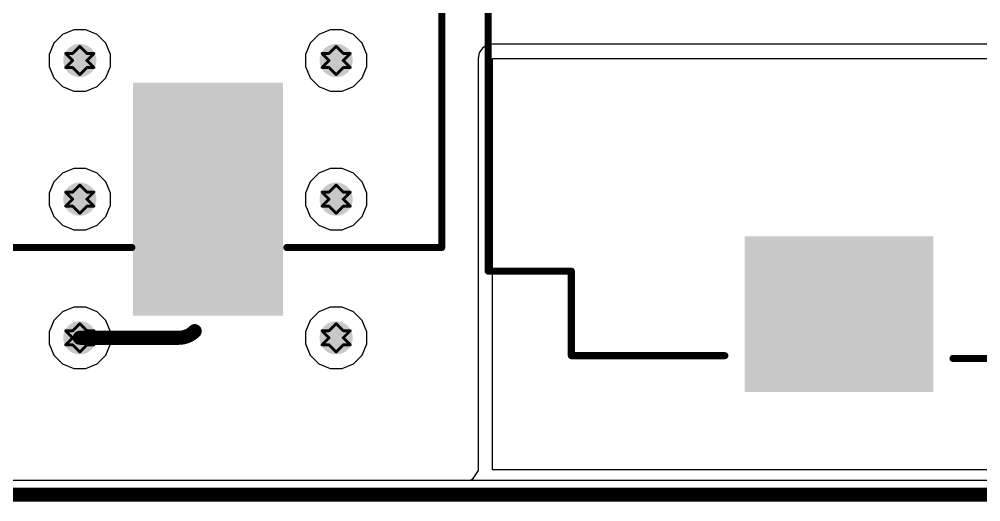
# Model space of a CAD drawing. Header units: inches. Extents: x 24 to 500, y 68 to 269.
# Drawn here: x 311.51 to 328.85, y 68.08 to 76.78 of the extents above; entities that cross this region are included whole.
import ezdxf

# ---------------------------------------------------------------- set-up
doc = ezdxf.new("R2010")
doc.units = ezdxf.units.IN
for name, color, linetype in [('Board Outline', 216, 'Continuous'), ('Bottom Layer', 5, 'Continuous'), ('Drill Drawing', 1, 'Continuous'), ('Layer 1', 16, 'Continuous'), ('Layer 2', 76, 'Continuous'), ('Top Layer', 1, 'Continuous'), ('Top Overlay', 2, 'Continuous'), ('Top Paste', 8, 'Continuous'), ('Top Solder', 216, 'Continuous'), ('Via Holes', 16, 'Continuous')]:
    doc.layers.add(name, color=color, linetype=linetype)

# ---------------------------------------------------------------- blocks, each defined once
blk = doc.blocks.new('EEE_FT1E471GP__1')
at = {"layer": 'Top Layer'}
for points in [[(-5.35, 1.25), (-1.35, 1.25), (-1.35, -1.25), (-5.35, -1.25)], [(1.35, 1.25), (5.35, 1.25), (5.35, -1.25), (1.35, -1.25)]]:
    blk.add_hatch(color=1, dxfattribs=at).paths.add_polyline_path(points)
at = {"layer": 'Top Paste'}
for points in [[(-5.35, 1.25), (-1.35, 1.25), (-1.35, -1.25), (-5.35, -1.25)], [(1.35, 1.25), (5.35, 1.25), (5.35, -1.25), (1.35, -1.25)]]:
    blk.add_hatch(color=8, dxfattribs=at).paths.add_polyline_path(points)
at = {"layer": 'Top Solder'}
for points in [[(-5.452, 1.352), (-1.248, 1.352), (-1.248, -1.352), (-5.452, -1.352)], [(1.248, 1.352), (5.452, 1.352), (5.452, -1.352), (1.248, -1.352)]]:
    blk.add_hatch(color=216, dxfattribs=at).paths.add_polyline_path(points)
at = {"layer": 'Top Overlay'}
for points in [[(-4.231, 2.91, 0.127, 0.127, 0), (-2.924, 4.216, 0.127, 0.127, 0)], [(4.221, 4.216, 0.127, 0.127, 0), (-2.924, 4.216, 0.127, 0.127, 0)], [(4.221, 1.422, 0.127, 0.127, 0), (4.221, 4.216, 0.127, 0.127, 0)], [(-4.231, 1.448, 0.127, 0.127, 0), (-4.231, 2.91, 0.127, 0.127, 0)], [(-4.747, 1.524, 0.127, 0.127, 0), (-4.747, 2.108, 0.127, 0.127, 0)], [(-4.493, 1.803, 0.127, 0.127, 0), (-5.004, 1.803, 0.127, 0.127, 0)], [(-4.231, -2.91, 0.127, 0.127, 0), (-4.231, -1.422, 0.127, 0.127, 0)], [(4.221, -4.216, 0.127, 0.127, 0), (4.221, -1.372, 0.127, 0.127, 0)], [(-2.924, -4.216, 0.127, 0.127, 0), (-4.231, -2.91, 0.127, 0.127, 0)], [(4.221, -4.216, 0.127, 0.127, 0), (-2.924, -4.216, 0.127, 0.127, 0)]]:
    blk.add_lwpolyline(points, format="xyseb", dxfattribs=at)
for points in [[(-2.956, 4.216, 0.0635, 0.0635, 1), (-2.892, 4.216, 0.0635, 0.0635, 1)], [(-2.956, 4.216, 0.0635, 0.0635, 1), (-2.892, 4.216, 0.0635, 0.0635, 1)], [(4.19, 4.216, 0.0635, 0.0635, 1), (4.253, 4.216, 0.0635, 0.0635, 1)], [(4.19, 4.216, 0.0635, 0.0635, 1), (4.253, 4.216, 0.0635, 0.0635, 1)], [(-4.263, 2.91, 0.0635, 0.0635, 1), (-4.199, 2.91, 0.0635, 0.0635, 1)], [(-4.263, 2.91, 0.0635, 0.0635, 1), (-4.199, 2.91, 0.0635, 0.0635, 1)], [(-4.779, 2.108, 0.0635, 0.0635, 1), (-4.715, 2.108, 0.0635, 0.0635, 1)], [(-5.036, 1.803, 0.0635, 0.0635, 1), (-4.972, 1.803, 0.0635, 0.0635, 1)], [(-4.525, 1.803, 0.0635, 0.0635, 1), (-4.461, 1.803, 0.0635, 0.0635, 1)], [(-4.779, 1.524, 0.0635, 0.0635, 1), (-4.715, 1.524, 0.0635, 0.0635, 1)], [(-4.263, 1.448, 0.0635, 0.0635, 1), (-4.199, 1.448, 0.0635, 0.0635, 1)], [(4.19, 1.422, 0.0635, 0.0635, 1), (4.253, 1.422, 0.0635, 0.0635, 1)], [(-4.263, -1.422, 0.0635, 0.0635, 1), (-4.199, -1.422, 0.0635, 0.0635, 1)], [(4.19, -1.372, 0.0635, 0.0635, 1), (4.253, -1.372, 0.0635, 0.0635, 1)], [(-4.263, -2.91, 0.0635, 0.0635, 1), (-4.199, -2.91, 0.0635, 0.0635, 1)], [(-4.263, -2.91, 0.0635, 0.0635, 1), (-4.199, -2.91, 0.0635, 0.0635, 1)], [(-2.956, -4.216, 0.0635, 0.0635, 1), (-2.892, -4.216, 0.0635, 0.0635, 1)], [(-2.956, -4.216, 0.0635, 0.0635, 1), (-2.892, -4.216, 0.0635, 0.0635, 1)], [(4.19, -4.216, 0.0635, 0.0635, 1), (4.253, -4.216, 0.0635, 0.0635, 1)], [(4.19, -4.216, 0.0635, 0.0635, 1), (4.253, -4.216, 0.0635, 0.0635, 1)]]:
    blk.add_lwpolyline(points, format="xyseb", close=True, dxfattribs=at)
blk = doc.blocks.new('SLF12575T_221M1R3_PF_176')
at = {"layer": 'Top Layer'}
for points in [[(-6.85, 1.6), (-4.25, 1.6), (-4.25, -1.6), (-6.85, -1.6)], [(4.25, 1.6), (6.85, 1.6), (6.85, -1.6), (4.25, -1.6)]]:
    blk.add_hatch(color=1, dxfattribs=at).paths.add_polyline_path(points)
at = {"layer": 'Top Paste'}
for points in [[(-6.85, 1.6), (-4.25, 1.6), (-4.25, -1.6), (-6.85, -1.6)], [(4.25, 1.6), (6.85, 1.6), (6.85, -1.6), (4.25, -1.6)]]:
    blk.add_hatch(color=8, dxfattribs=at).paths.add_polyline_path(points)
at = {"layer": 'Top Solder'}
for points in [[(-6.952, 1.702), (-4.148, 1.702), (-4.148, -1.702), (-6.952, -1.702)], [(4.148, 1.702), (6.952, 1.702), (6.952, -1.702), (4.148, -1.702)]]:
    blk.add_hatch(color=216, dxfattribs=at).paths.add_polyline_path(points)
at = {"layer": 'Top Overlay'}
for points in [[(-4.775, 6.325, 0.127, 0.127, 0), (-4.775, 4.826, 0.127, 0.127, 0)], [(-4.775, 6.325, 0.127, 0.127, 0), (5.512, 6.325, 0.127, 0.127, 0)], [(5.512, 6.325, 0.127, 0.127, -0.414214), (6.35, 5.461, 0.127, 0.127, 0)], [(6.35, 5.461, 0.127, 0.127, 0), (6.35, 2.057, 0.127, 0.127, 0)], [(-6.299, 4.826, 0.127, 0.127, 0), (-6.299, 2.057, 0.127, 0.127, 0)], [(-6.299, 4.826, 0.127, 0.127, 0), (-4.775, 4.826, 0.127, 0.127, 0)], [(-6.35, -2.057, 0.127, 0.127, 0), (-6.35, -5.461, 0.127, 0.127, 0)], [(6.35, -2.057, 0.127, 0.127, 0), (6.35, -5.461, 0.127, 0.127, 0)], [(-5.512, -6.325, 0.127, 0.127, -0.414214), (-6.35, -5.461, 0.127, 0.127, 0)], [(6.35, -5.461, 0.127, 0.127, -0.414214), (5.512, -6.325, 0.127, 0.127, 0)], [(-5.512, -6.325, 0.127, 0.127, 0), (5.512, -6.325, 0.127, 0.127, 0)]]:
    blk.add_lwpolyline(points, format="xyseb", dxfattribs=at)
for points in [[(-4.807, 6.325, 0.0635, 0.0635, 1), (-4.743, 6.325, 0.0635, 0.0635, 1)], [(-4.807, 6.325, 0.0635, 0.0635, 1), (-4.743, 6.325, 0.0635, 0.0635, 1)], [(5.48, 6.325, 0.0635, 0.0635, 1), (5.544, 6.325, 0.0635, 0.0635, 1)], [(5.48, 6.325, 0.0635, 0.0635, 1), (5.544, 6.325, 0.0635, 0.0635, 1)], [(6.318, 5.461, 0.0635, 0.0635, 1), (6.382, 5.461, 0.0635, 0.0635, 1)], [(6.318, 5.461, 0.0635, 0.0635, 1), (6.382, 5.461, 0.0635, 0.0635, 1)], [(-6.331, 4.826, 0.0635, 0.0635, 1), (-6.267, 4.826, 0.0635, 0.0635, 1)], [(-6.331, 4.826, 0.0635, 0.0635, 1), (-6.267, 4.826, 0.0635, 0.0635, 1)], [(-4.807, 4.826, 0.0635, 0.0635, 1), (-4.743, 4.826, 0.0635, 0.0635, 1)], [(-4.807, 4.826, 0.0635, 0.0635, 1), (-4.743, 4.826, 0.0635, 0.0635, 1)], [(-6.331, 2.057, 0.0635, 0.0635, 1), (-6.267, 2.057, 0.0635, 0.0635, 1)], [(6.318, 2.057, 0.0635, 0.0635, 1), (6.382, 2.057, 0.0635, 0.0635, 1)], [(-6.382, -2.057, 0.0635, 0.0635, 1), (-6.318, -2.057, 0.0635, 0.0635, 1)], [(6.318, -2.057, 0.0635, 0.0635, 1), (6.382, -2.057, 0.0635, 0.0635, 1)], [(-6.382, -5.461, 0.0635, 0.0635, 1), (-6.318, -5.461, 0.0635, 0.0635, 1)], [(-6.382, -5.461, 0.0635, 0.0635, 1), (-6.318, -5.461, 0.0635, 0.0635, 1)], [(6.318, -5.461, 0.0635, 0.0635, 1), (6.382, -5.461, 0.0635, 0.0635, 1)], [(6.318, -5.461, 0.0635, 0.0635, 1), (6.382, -5.461, 0.0635, 0.0635, 1)], [(-5.544, -6.325, 0.0635, 0.0635, 1), (-5.48, -6.325, 0.0635, 0.0635, 1)], [(-5.544, -6.325, 0.0635, 0.0635, 1), (-5.48, -6.325, 0.0635, 0.0635, 1)], [(5.48, -6.325, 0.0635, 0.0635, 1), (5.544, -6.325, 0.0635, 0.0635, 1)], [(5.48, -6.325, 0.0635, 0.0635, 1), (5.544, -6.325, 0.0635, 0.0635, 1)]]:
    blk.add_lwpolyline(points, format="xyseb", close=True, dxfattribs=at)

msp = doc.modelspace()

# ---------------------------------------------------------------- hatches: boundary and pattern name
at = {"layer": 'Bottom Layer'}
h = msp.add_hatch(color=5, dxfattribs=at)
edge = h.paths.add_edge_path()
edge.add_arc((312.598, 76.036), 0.3, 0, 360)
h = msp.add_hatch(color=5, dxfattribs=at)
edge = h.paths.add_edge_path()
edge.add_arc((317.221, 76.036), 0.3, 0, 360)
h = msp.add_hatch(color=5, dxfattribs=at)
edge = h.paths.add_edge_path()
edge.add_arc((312.598, 73.536), 0.3, 0, 360)
h = msp.add_hatch(color=5, dxfattribs=at)
edge = h.paths.add_edge_path()
edge.add_arc((317.221, 73.536), 0.3, 0, 360)
h = msp.add_hatch(color=5, dxfattribs=at)
edge = h.paths.add_edge_path()
edge.add_arc((312.598, 71.036), 0.3, 0, 360)
h = msp.add_hatch(color=5, dxfattribs=at)
edge = h.paths.add_edge_path()
edge.add_arc((317.221, 71.036), 0.3, 0, 360)
at = {"layer": 'Layer 1'}
h = msp.add_hatch(color=16, dxfattribs=at)
edge = h.paths.add_edge_path()
edge.add_arc((312.598, 76.036), 0.3, 0, 360)
h = msp.add_hatch(color=16, dxfattribs=at)
edge = h.paths.add_edge_path()
edge.add_arc((317.221, 76.036), 0.3, 0, 360)
h = msp.add_hatch(color=16, dxfattribs=at)
edge = h.paths.add_edge_path()
edge.add_arc((312.598, 73.536), 0.3, 0, 360)
h = msp.add_hatch(color=16, dxfattribs=at)
edge = h.paths.add_edge_path()
edge.add_arc((317.221, 73.536), 0.3, 0, 360)
h = msp.add_hatch(color=16, dxfattribs=at)
edge = h.paths.add_edge_path()
edge.add_arc((312.598, 71.036), 0.3, 0, 360)
h = msp.add_hatch(color=16, dxfattribs=at)
edge = h.paths.add_edge_path()
edge.add_arc((317.221, 71.036), 0.3, 0, 360)
at = {"layer": 'Layer 2'}
h = msp.add_hatch(color=76, dxfattribs=at)
edge = h.paths.add_edge_path()
edge.add_arc((312.598, 76.036), 0.3, 0, 360)
h = msp.add_hatch(color=76, dxfattribs=at)
edge = h.paths.add_edge_path()
edge.add_arc((317.221, 76.036), 0.3, 0, 360)
h = msp.add_hatch(color=76, dxfattribs=at)
edge = h.paths.add_edge_path()
edge.add_arc((312.598, 73.536), 0.3, 0, 360)
h = msp.add_hatch(color=76, dxfattribs=at)
edge = h.paths.add_edge_path()
edge.add_arc((317.221, 73.536), 0.3, 0, 360)
h = msp.add_hatch(color=76, dxfattribs=at)
edge = h.paths.add_edge_path()
edge.add_arc((312.598, 71.036), 0.3, 0, 360)
h = msp.add_hatch(color=76, dxfattribs=at)
edge = h.paths.add_edge_path()
edge.add_arc((317.221, 71.036), 0.3, 0, 360)
at = {"layer": 'Top Layer'}
h = msp.add_hatch(color=1, dxfattribs=at)
edge = h.paths.add_edge_path()
edge.add_arc((312.598, 76.036), 0.3, 0, 360)
h = msp.add_hatch(color=1, dxfattribs=at)
edge = h.paths.add_edge_path()
edge.add_arc((317.221, 76.036), 0.3, 0, 360)
h = msp.add_hatch(color=1, dxfattribs=at)
edge = h.paths.add_edge_path()
edge.add_arc((312.598, 73.536), 0.3, 0, 360)
h = msp.add_hatch(color=1, dxfattribs=at)
edge = h.paths.add_edge_path()
edge.add_arc((317.221, 73.536), 0.3, 0, 360)
h = msp.add_hatch(color=1, dxfattribs=at)
edge = h.paths.add_edge_path()
edge.add_arc((312.598, 71.036), 0.3, 0, 360)
h = msp.add_hatch(color=1, dxfattribs=at)
edge = h.paths.add_edge_path()
edge.add_arc((317.221, 71.036), 0.3, 0, 360)
at = {"layer": 'Via Holes'}
h = msp.add_hatch(color=7, dxfattribs=at)
edge = h.paths.add_edge_path()
edge.add_arc((312.598, 76.036), 0.15, 0, 360)
h = msp.add_hatch(color=7, dxfattribs=at)
edge = h.paths.add_edge_path()
edge.add_arc((317.221, 76.036), 0.15, 0, 360)
h = msp.add_hatch(color=7, dxfattribs=at)
edge = h.paths.add_edge_path()
edge.add_arc((312.598, 73.536), 0.15, 0, 360)
h = msp.add_hatch(color=7, dxfattribs=at)
edge = h.paths.add_edge_path()
edge.add_arc((317.221, 73.536), 0.15, 0, 360)
h = msp.add_hatch(color=7, dxfattribs=at)
edge = h.paths.add_edge_path()
edge.add_arc((312.598, 71.036), 0.15, 0, 360)
h = msp.add_hatch(color=7, dxfattribs=at)
edge = h.paths.add_edge_path()
edge.add_arc((317.221, 71.036), 0.15, 0, 360)

# ---------------------------------------------------------------- linework, layer by layer
at = {"layer": 'Board Outline'}
msp.add_lwpolyline([(251.07, 68.207, 0.254, 0.254, 0), (384.87, 68.207, 0.254, 0.254, 0)], format="xyseb", dxfattribs=at)
at = {"layer": 'Bottom Layer'}
for p, q in [((312.284, 76.505), (312.128, 76.35)), ((312.488, 76.59), (312.284, 76.505)), ((312.708, 76.59), (312.488, 76.59)), ((312.912, 76.505), (312.708, 76.59)), ((313.067, 76.35), (312.912, 76.505)), ((316.907, 76.505), (316.751, 76.35)), ((317.11, 76.59), (316.907, 76.505)), ((317.331, 76.59), (317.11, 76.59)), ((317.534, 76.505), (317.331, 76.59)), ((317.69, 76.35), (317.534, 76.505)), ((312.128, 76.35), (312.044, 76.146)), ((313.152, 76.146), (313.067, 76.35)), ((316.751, 76.35), (316.667, 76.146)), ((317.775, 76.146), (317.69, 76.35)), ((312.044, 76.146), (312.044, 75.926)), ((313.152, 75.926), (313.152, 76.146)), ((316.667, 76.146), (316.667, 75.926)), ((317.775, 75.926), (317.775, 76.146)), ((312.044, 75.926), (312.128, 75.722)), ((313.067, 75.722), (313.152, 75.926)), ((316.667, 75.926), (316.751, 75.722)), ((317.69, 75.722), (317.775, 75.926)), ((312.128, 75.722), (312.284, 75.566)), ((312.912, 75.566), (313.067, 75.722)), ((316.751, 75.722), (316.907, 75.566)), ((317.534, 75.566), (317.69, 75.722)), ((312.284, 75.566), (312.488, 75.482)), ((312.488, 75.482), (312.708, 75.482)), ((312.708, 75.482), (312.912, 75.566)), ((316.907, 75.566), (317.11, 75.482)), ((317.11, 75.482), (317.331, 75.482)), ((317.331, 75.482), (317.534, 75.566)), ((312.488, 74.09), (312.284, 74.005)), ((312.708, 74.09), (312.488, 74.09)), ((312.912, 74.005), (312.708, 74.09)), ((317.11, 74.09), (316.907, 74.005)), ((317.331, 74.09), (317.11, 74.09)), ((317.534, 74.005), (317.331, 74.09)), ((312.284, 74.005), (312.128, 73.85)), ((313.067, 73.85), (312.912, 74.005)), ((316.907, 74.005), (316.751, 73.85)), ((317.69, 73.85), (317.534, 74.005)), ((312.128, 73.85), (312.044, 73.646)), ((313.152, 73.646), (313.067, 73.85)), ((316.751, 73.85), (316.667, 73.646)), ((317.775, 73.646), (317.69, 73.85)), ((312.044, 73.646), (312.044, 73.426)), ((313.152, 73.426), (313.152, 73.646)), ((316.667, 73.646), (316.667, 73.426)), ((317.775, 73.426), (317.775, 73.646)), ((312.044, 73.426), (312.128, 73.222)), ((313.067, 73.222), (313.152, 73.426)), ((316.667, 73.426), (316.751, 73.222)), ((317.69, 73.222), (317.775, 73.426)), ((312.128, 73.222), (312.284, 73.066)), ((312.912, 73.066), (313.067, 73.222)), ((316.751, 73.222), (316.907, 73.066)), ((317.534, 73.066), (317.69, 73.222)), ((312.284, 73.066), (312.488, 72.982)), ((312.708, 72.982), (312.912, 73.066)), ((316.907, 73.066), (317.11, 72.982)), ((317.331, 72.982), (317.534, 73.066)), ((312.488, 72.982), (312.708, 72.982)), ((317.11, 72.982), (317.331, 72.982)), ((312.284, 71.505), (312.128, 71.35)), ((312.488, 71.59), (312.284, 71.505)), ((312.708, 71.59), (312.488, 71.59)), ((312.912, 71.505), (312.708, 71.59)), ((313.067, 71.35), (312.912, 71.505)), ((316.907, 71.505), (316.751, 71.35)), ((317.11, 71.59), (316.907, 71.505)), ((317.331, 71.59), (317.11, 71.59)), ((317.534, 71.505), (317.331, 71.59)), ((317.69, 71.35), (317.534, 71.505)), ((312.128, 71.35), (312.044, 71.146)), ((313.152, 71.146), (313.067, 71.35)), ((316.751, 71.35), (316.667, 71.146)), ((317.775, 71.146), (317.69, 71.35)), ((312.044, 71.146), (312.044, 70.926)), ((313.152, 70.926), (313.152, 71.146)), ((316.667, 71.146), (316.667, 70.926)), ((317.775, 70.926), (317.775, 71.146)), ((312.044, 70.926), (312.128, 70.722)), ((313.067, 70.722), (313.152, 70.926)), ((316.667, 70.926), (316.751, 70.722)), ((317.69, 70.722), (317.775, 70.926)), ((312.128, 70.722), (312.284, 70.566)), ((312.912, 70.566), (313.067, 70.722)), ((316.751, 70.722), (316.907, 70.566)), ((317.534, 70.566), (317.69, 70.722)), ((312.284, 70.566), (312.488, 70.482)), ((312.488, 70.482), (312.708, 70.482)), ((312.708, 70.482), (312.912, 70.566)), ((316.907, 70.566), (317.11, 70.482)), ((317.11, 70.482), (317.331, 70.482)), ((317.331, 70.482), (317.534, 70.566)), ((357.144, 68.466), (261.239, 68.466))]:
    msp.add_line(p, q, dxfattribs=at)
at = {"layer": 'Drill Drawing'}
for points in [[(312.471, 76.163, 0.0508, 0.0508, 0), (312.598, 76.29, 0.0508, 0.0508, 0)], [(312.598, 76.29, 0.0508, 0.0508, 0), (312.725, 76.163, 0.0508, 0.0508, 0)], [(317.094, 76.163, 0.0508, 0.0508, 0), (317.221, 76.29, 0.0508, 0.0508, 0)], [(317.221, 76.29, 0.0508, 0.0508, 0), (317.348, 76.163, 0.0508, 0.0508, 0)], [(312.344, 76.163, 0.0508, 0.0508, 0), (312.471, 76.036, 0.0508, 0.0508, 0)], [(312.344, 76.163, 0.0508, 0.0508, 0), (312.471, 76.163, 0.0508, 0.0508, 0)], [(312.725, 76.163, 0.0508, 0.0508, 0), (312.852, 76.163, 0.0508, 0.0508, 0)], [(312.725, 76.036, 0.0508, 0.0508, 0), (312.852, 76.163, 0.0508, 0.0508, 0)], [(316.967, 76.163, 0.0508, 0.0508, 0), (317.094, 76.036, 0.0508, 0.0508, 0)], [(316.967, 76.163, 0.0508, 0.0508, 0), (317.094, 76.163, 0.0508, 0.0508, 0)], [(317.348, 76.163, 0.0508, 0.0508, 0), (317.475, 76.163, 0.0508, 0.0508, 0)], [(317.348, 76.036, 0.0508, 0.0508, 0), (317.475, 76.163, 0.0508, 0.0508, 0)], [(312.344, 75.909, 0.0508, 0.0508, 0), (312.471, 76.036, 0.0508, 0.0508, 0)], [(312.725, 76.036, 0.0508, 0.0508, 0), (312.852, 75.909, 0.0508, 0.0508, 0)], [(316.967, 75.909, 0.0508, 0.0508, 0), (317.094, 76.036, 0.0508, 0.0508, 0)], [(317.348, 76.036, 0.0508, 0.0508, 0), (317.475, 75.909, 0.0508, 0.0508, 0)], [(312.344, 75.909, 0.0508, 0.0508, 0), (312.471, 75.909, 0.0508, 0.0508, 0)], [(312.471, 75.909, 0.0508, 0.0508, 0), (312.598, 75.782, 0.0508, 0.0508, 0)], [(312.598, 75.782, 0.0508, 0.0508, 0), (312.725, 75.909, 0.0508, 0.0508, 0)], [(312.725, 75.909, 0.0508, 0.0508, 0), (312.852, 75.909, 0.0508, 0.0508, 0)], [(316.967, 75.909, 0.0508, 0.0508, 0), (317.094, 75.909, 0.0508, 0.0508, 0)], [(317.094, 75.909, 0.0508, 0.0508, 0), (317.221, 75.782, 0.0508, 0.0508, 0)], [(317.221, 75.782, 0.0508, 0.0508, 0), (317.348, 75.909, 0.0508, 0.0508, 0)], [(317.348, 75.909, 0.0508, 0.0508, 0), (317.475, 75.909, 0.0508, 0.0508, 0)], [(312.471, 73.663, 0.0508, 0.0508, 0), (312.598, 73.79, 0.0508, 0.0508, 0)], [(312.598, 73.79, 0.0508, 0.0508, 0), (312.725, 73.663, 0.0508, 0.0508, 0)], [(317.094, 73.663, 0.0508, 0.0508, 0), (317.221, 73.79, 0.0508, 0.0508, 0)], [(317.221, 73.79, 0.0508, 0.0508, 0), (317.348, 73.663, 0.0508, 0.0508, 0)], [(312.344, 73.663, 0.0508, 0.0508, 0), (312.471, 73.536, 0.0508, 0.0508, 0)], [(312.344, 73.663, 0.0508, 0.0508, 0), (312.471, 73.663, 0.0508, 0.0508, 0)], [(312.344, 73.409, 0.0508, 0.0508, 0), (312.471, 73.536, 0.0508, 0.0508, 0)], [(312.725, 73.663, 0.0508, 0.0508, 0), (312.852, 73.663, 0.0508, 0.0508, 0)], [(312.725, 73.536, 0.0508, 0.0508, 0), (312.852, 73.663, 0.0508, 0.0508, 0)], [(312.725, 73.536, 0.0508, 0.0508, 0), (312.852, 73.409, 0.0508, 0.0508, 0)], [(316.967, 73.663, 0.0508, 0.0508, 0), (317.094, 73.536, 0.0508, 0.0508, 0)], [(316.967, 73.663, 0.0508, 0.0508, 0), (317.094, 73.663, 0.0508, 0.0508, 0)], [(316.967, 73.409, 0.0508, 0.0508, 0), (317.094, 73.536, 0.0508, 0.0508, 0)], [(317.348, 73.663, 0.0508, 0.0508, 0), (317.475, 73.663, 0.0508, 0.0508, 0)], [(317.348, 73.536, 0.0508, 0.0508, 0), (317.475, 73.663, 0.0508, 0.0508, 0)], [(317.348, 73.536, 0.0508, 0.0508, 0), (317.475, 73.409, 0.0508, 0.0508, 0)], [(312.344, 73.409, 0.0508, 0.0508, 0), (312.471, 73.409, 0.0508, 0.0508, 0)], [(312.471, 73.409, 0.0508, 0.0508, 0), (312.598, 73.282, 0.0508, 0.0508, 0)], [(312.598, 73.282, 0.0508, 0.0508, 0), (312.725, 73.409, 0.0508, 0.0508, 0)], [(312.725, 73.409, 0.0508, 0.0508, 0), (312.852, 73.409, 0.0508, 0.0508, 0)], [(316.967, 73.409, 0.0508, 0.0508, 0), (317.094, 73.409, 0.0508, 0.0508, 0)], [(317.094, 73.409, 0.0508, 0.0508, 0), (317.221, 73.282, 0.0508, 0.0508, 0)], [(317.221, 73.282, 0.0508, 0.0508, 0), (317.348, 73.409, 0.0508, 0.0508, 0)], [(317.348, 73.409, 0.0508, 0.0508, 0), (317.475, 73.409, 0.0508, 0.0508, 0)], [(312.471, 71.163, 0.0508, 0.0508, 0), (312.598, 71.29, 0.0508, 0.0508, 0)], [(312.598, 71.29, 0.0508, 0.0508, 0), (312.725, 71.163, 0.0508, 0.0508, 0)], [(317.094, 71.163, 0.0508, 0.0508, 0), (317.221, 71.29, 0.0508, 0.0508, 0)], [(317.221, 71.29, 0.0508, 0.0508, 0), (317.348, 71.163, 0.0508, 0.0508, 0)], [(312.344, 71.163, 0.0508, 0.0508, 0), (312.471, 71.036, 0.0508, 0.0508, 0)], [(312.344, 71.163, 0.0508, 0.0508, 0), (312.471, 71.163, 0.0508, 0.0508, 0)], [(312.725, 71.163, 0.0508, 0.0508, 0), (312.852, 71.163, 0.0508, 0.0508, 0)], [(312.725, 71.036, 0.0508, 0.0508, 0), (312.852, 71.163, 0.0508, 0.0508, 0)], [(316.967, 71.163, 0.0508, 0.0508, 0), (317.094, 71.036, 0.0508, 0.0508, 0)], [(316.967, 71.163, 0.0508, 0.0508, 0), (317.094, 71.163, 0.0508, 0.0508, 0)], [(317.348, 71.163, 0.0508, 0.0508, 0), (317.475, 71.163, 0.0508, 0.0508, 0)], [(317.348, 71.036, 0.0508, 0.0508, 0), (317.475, 71.163, 0.0508, 0.0508, 0)], [(312.344, 70.909, 0.0508, 0.0508, 0), (312.471, 71.036, 0.0508, 0.0508, 0)], [(312.344, 70.909, 0.0508, 0.0508, 0), (312.471, 70.909, 0.0508, 0.0508, 0)], [(312.471, 70.909, 0.0508, 0.0508, 0), (312.598, 70.782, 0.0508, 0.0508, 0)], [(312.598, 70.782, 0.0508, 0.0508, 0), (312.725, 70.909, 0.0508, 0.0508, 0)], [(312.725, 71.036, 0.0508, 0.0508, 0), (312.852, 70.909, 0.0508, 0.0508, 0)], [(312.725, 70.909, 0.0508, 0.0508, 0), (312.852, 70.909, 0.0508, 0.0508, 0)], [(316.967, 70.909, 0.0508, 0.0508, 0), (317.094, 71.036, 0.0508, 0.0508, 0)], [(316.967, 70.909, 0.0508, 0.0508, 0), (317.094, 70.909, 0.0508, 0.0508, 0)], [(317.094, 70.909, 0.0508, 0.0508, 0), (317.221, 70.782, 0.0508, 0.0508, 0)], [(317.221, 70.782, 0.0508, 0.0508, 0), (317.348, 70.909, 0.0508, 0.0508, 0)], [(317.348, 71.036, 0.0508, 0.0508, 0), (317.475, 70.909, 0.0508, 0.0508, 0)], [(317.348, 70.909, 0.0508, 0.0508, 0), (317.475, 70.909, 0.0508, 0.0508, 0)]]:
    msp.add_lwpolyline(points, format="xyseb", dxfattribs=at)
for points in [[(312.585, 76.29, 0.0254, 0.0254, 1), (312.61, 76.29, 0.0254, 0.0254, 1)], [(312.585, 76.29, 0.0254, 0.0254, 1), (312.61, 76.29, 0.0254, 0.0254, 1)], [(317.208, 76.29, 0.0254, 0.0254, 1), (317.233, 76.29, 0.0254, 0.0254, 1)], [(317.208, 76.29, 0.0254, 0.0254, 1), (317.233, 76.29, 0.0254, 0.0254, 1)], [(312.331, 76.163, 0.0254, 0.0254, 1), (312.356, 76.163, 0.0254, 0.0254, 1)], [(312.331, 76.163, 0.0254, 0.0254, 1), (312.356, 76.163, 0.0254, 0.0254, 1)], [(312.458, 76.163, 0.0254, 0.0254, 1), (312.483, 76.163, 0.0254, 0.0254, 1)], [(312.458, 76.163, 0.0254, 0.0254, 1), (312.483, 76.163, 0.0254, 0.0254, 1)], [(312.712, 76.163, 0.0254, 0.0254, 1), (312.738, 76.163, 0.0254, 0.0254, 1)], [(312.712, 76.163, 0.0254, 0.0254, 1), (312.738, 76.163, 0.0254, 0.0254, 1)], [(312.839, 76.163, 0.0254, 0.0254, 1), (312.865, 76.163, 0.0254, 0.0254, 1)], [(312.839, 76.163, 0.0254, 0.0254, 1), (312.865, 76.163, 0.0254, 0.0254, 1)], [(316.954, 76.163, 0.0254, 0.0254, 1), (316.979, 76.163, 0.0254, 0.0254, 1)], [(316.954, 76.163, 0.0254, 0.0254, 1), (316.979, 76.163, 0.0254, 0.0254, 1)], [(317.081, 76.163, 0.0254, 0.0254, 1), (317.106, 76.163, 0.0254, 0.0254, 1)], [(317.081, 76.163, 0.0254, 0.0254, 1), (317.106, 76.163, 0.0254, 0.0254, 1)], [(317.335, 76.163, 0.0254, 0.0254, 1), (317.36, 76.163, 0.0254, 0.0254, 1)], [(317.335, 76.163, 0.0254, 0.0254, 1), (317.36, 76.163, 0.0254, 0.0254, 1)], [(317.462, 76.163, 0.0254, 0.0254, 1), (317.487, 76.163, 0.0254, 0.0254, 1)], [(317.462, 76.163, 0.0254, 0.0254, 1), (317.487, 76.163, 0.0254, 0.0254, 1)], [(312.458, 76.036, 0.0254, 0.0254, 1), (312.483, 76.036, 0.0254, 0.0254, 1)], [(312.458, 76.036, 0.0254, 0.0254, 1), (312.483, 76.036, 0.0254, 0.0254, 1)], [(312.712, 76.036, 0.0254, 0.0254, 1), (312.738, 76.036, 0.0254, 0.0254, 1)], [(312.712, 76.036, 0.0254, 0.0254, 1), (312.738, 76.036, 0.0254, 0.0254, 1)], [(317.081, 76.036, 0.0254, 0.0254, 1), (317.106, 76.036, 0.0254, 0.0254, 1)], [(317.081, 76.036, 0.0254, 0.0254, 1), (317.106, 76.036, 0.0254, 0.0254, 1)], [(317.335, 76.036, 0.0254, 0.0254, 1), (317.36, 76.036, 0.0254, 0.0254, 1)], [(317.335, 76.036, 0.0254, 0.0254, 1), (317.36, 76.036, 0.0254, 0.0254, 1)], [(312.331, 75.909, 0.0254, 0.0254, 1), (312.356, 75.909, 0.0254, 0.0254, 1)], [(312.331, 75.909, 0.0254, 0.0254, 1), (312.356, 75.909, 0.0254, 0.0254, 1)], [(312.458, 75.909, 0.0254, 0.0254, 1), (312.483, 75.909, 0.0254, 0.0254, 1)], [(312.458, 75.909, 0.0254, 0.0254, 1), (312.483, 75.909, 0.0254, 0.0254, 1)], [(312.585, 75.782, 0.0254, 0.0254, 1), (312.61, 75.782, 0.0254, 0.0254, 1)], [(312.585, 75.782, 0.0254, 0.0254, 1), (312.61, 75.782, 0.0254, 0.0254, 1)], [(312.712, 75.909, 0.0254, 0.0254, 1), (312.738, 75.909, 0.0254, 0.0254, 1)], [(312.712, 75.909, 0.0254, 0.0254, 1), (312.738, 75.909, 0.0254, 0.0254, 1)], [(312.839, 75.909, 0.0254, 0.0254, 1), (312.865, 75.909, 0.0254, 0.0254, 1)], [(312.839, 75.909, 0.0254, 0.0254, 1), (312.865, 75.909, 0.0254, 0.0254, 1)], [(316.954, 75.909, 0.0254, 0.0254, 1), (316.979, 75.909, 0.0254, 0.0254, 1)], [(316.954, 75.909, 0.0254, 0.0254, 1), (316.979, 75.909, 0.0254, 0.0254, 1)], [(317.081, 75.909, 0.0254, 0.0254, 1), (317.106, 75.909, 0.0254, 0.0254, 1)], [(317.081, 75.909, 0.0254, 0.0254, 1), (317.106, 75.909, 0.0254, 0.0254, 1)], [(317.208, 75.782, 0.0254, 0.0254, 1), (317.233, 75.782, 0.0254, 0.0254, 1)], [(317.208, 75.782, 0.0254, 0.0254, 1), (317.233, 75.782, 0.0254, 0.0254, 1)], [(317.335, 75.909, 0.0254, 0.0254, 1), (317.36, 75.909, 0.0254, 0.0254, 1)], [(317.335, 75.909, 0.0254, 0.0254, 1), (317.36, 75.909, 0.0254, 0.0254, 1)], [(317.462, 75.909, 0.0254, 0.0254, 1), (317.487, 75.909, 0.0254, 0.0254, 1)], [(317.462, 75.909, 0.0254, 0.0254, 1), (317.487, 75.909, 0.0254, 0.0254, 1)], [(312.585, 73.79, 0.0254, 0.0254, 1), (312.61, 73.79, 0.0254, 0.0254, 1)], [(312.585, 73.79, 0.0254, 0.0254, 1), (312.61, 73.79, 0.0254, 0.0254, 1)], [(317.208, 73.79, 0.0254, 0.0254, 1), (317.233, 73.79, 0.0254, 0.0254, 1)], [(317.208, 73.79, 0.0254, 0.0254, 1), (317.233, 73.79, 0.0254, 0.0254, 1)], [(312.331, 73.663, 0.0254, 0.0254, 1), (312.356, 73.663, 0.0254, 0.0254, 1)], [(312.331, 73.663, 0.0254, 0.0254, 1), (312.356, 73.663, 0.0254, 0.0254, 1)], [(312.458, 73.663, 0.0254, 0.0254, 1), (312.483, 73.663, 0.0254, 0.0254, 1)], [(312.458, 73.663, 0.0254, 0.0254, 1), (312.483, 73.663, 0.0254, 0.0254, 1)], [(312.458, 73.536, 0.0254, 0.0254, 1), (312.483, 73.536, 0.0254, 0.0254, 1)], [(312.458, 73.536, 0.0254, 0.0254, 1), (312.483, 73.536, 0.0254, 0.0254, 1)], [(312.712, 73.663, 0.0254, 0.0254, 1), (312.738, 73.663, 0.0254, 0.0254, 1)], [(312.712, 73.663, 0.0254, 0.0254, 1), (312.738, 73.663, 0.0254, 0.0254, 1)], [(312.712, 73.536, 0.0254, 0.0254, 1), (312.738, 73.536, 0.0254, 0.0254, 1)], [(312.712, 73.536, 0.0254, 0.0254, 1), (312.738, 73.536, 0.0254, 0.0254, 1)], [(312.839, 73.663, 0.0254, 0.0254, 1), (312.865, 73.663, 0.0254, 0.0254, 1)], [(312.839, 73.663, 0.0254, 0.0254, 1), (312.865, 73.663, 0.0254, 0.0254, 1)], [(316.954, 73.663, 0.0254, 0.0254, 1), (316.979, 73.663, 0.0254, 0.0254, 1)], [(316.954, 73.663, 0.0254, 0.0254, 1), (316.979, 73.663, 0.0254, 0.0254, 1)], [(317.081, 73.663, 0.0254, 0.0254, 1), (317.106, 73.663, 0.0254, 0.0254, 1)], [(317.081, 73.663, 0.0254, 0.0254, 1), (317.106, 73.663, 0.0254, 0.0254, 1)], [(317.081, 73.536, 0.0254, 0.0254, 1), (317.106, 73.536, 0.0254, 0.0254, 1)], [(317.081, 73.536, 0.0254, 0.0254, 1), (317.106, 73.536, 0.0254, 0.0254, 1)], [(317.335, 73.663, 0.0254, 0.0254, 1), (317.36, 73.663, 0.0254, 0.0254, 1)], [(317.335, 73.663, 0.0254, 0.0254, 1), (317.36, 73.663, 0.0254, 0.0254, 1)], [(317.335, 73.536, 0.0254, 0.0254, 1), (317.36, 73.536, 0.0254, 0.0254, 1)], [(317.335, 73.536, 0.0254, 0.0254, 1), (317.36, 73.536, 0.0254, 0.0254, 1)], [(317.462, 73.663, 0.0254, 0.0254, 1), (317.487, 73.663, 0.0254, 0.0254, 1)], [(317.462, 73.663, 0.0254, 0.0254, 1), (317.487, 73.663, 0.0254, 0.0254, 1)], [(312.331, 73.409, 0.0254, 0.0254, 1), (312.356, 73.409, 0.0254, 0.0254, 1)], [(312.331, 73.409, 0.0254, 0.0254, 1), (312.356, 73.409, 0.0254, 0.0254, 1)], [(312.458, 73.409, 0.0254, 0.0254, 1), (312.483, 73.409, 0.0254, 0.0254, 1)], [(312.458, 73.409, 0.0254, 0.0254, 1), (312.483, 73.409, 0.0254, 0.0254, 1)], [(312.712, 73.409, 0.0254, 0.0254, 1), (312.738, 73.409, 0.0254, 0.0254, 1)], [(312.712, 73.409, 0.0254, 0.0254, 1), (312.738, 73.409, 0.0254, 0.0254, 1)], [(312.839, 73.409, 0.0254, 0.0254, 1), (312.865, 73.409, 0.0254, 0.0254, 1)], [(312.839, 73.409, 0.0254, 0.0254, 1), (312.865, 73.409, 0.0254, 0.0254, 1)], [(316.954, 73.409, 0.0254, 0.0254, 1), (316.979, 73.409, 0.0254, 0.0254, 1)], [(316.954, 73.409, 0.0254, 0.0254, 1), (316.979, 73.409, 0.0254, 0.0254, 1)], [(317.081, 73.409, 0.0254, 0.0254, 1), (317.106, 73.409, 0.0254, 0.0254, 1)], [(317.081, 73.409, 0.0254, 0.0254, 1), (317.106, 73.409, 0.0254, 0.0254, 1)], [(317.335, 73.409, 0.0254, 0.0254, 1), (317.36, 73.409, 0.0254, 0.0254, 1)], [(317.335, 73.409, 0.0254, 0.0254, 1), (317.36, 73.409, 0.0254, 0.0254, 1)], [(317.462, 73.409, 0.0254, 0.0254, 1), (317.487, 73.409, 0.0254, 0.0254, 1)], [(317.462, 73.409, 0.0254, 0.0254, 1), (317.487, 73.409, 0.0254, 0.0254, 1)], [(312.585, 73.282, 0.0254, 0.0254, 1), (312.61, 73.282, 0.0254, 0.0254, 1)], [(312.585, 73.282, 0.0254, 0.0254, 1), (312.61, 73.282, 0.0254, 0.0254, 1)], [(317.208, 73.282, 0.0254, 0.0254, 1), (317.233, 73.282, 0.0254, 0.0254, 1)], [(317.208, 73.282, 0.0254, 0.0254, 1), (317.233, 73.282, 0.0254, 0.0254, 1)], [(312.585, 71.29, 0.0254, 0.0254, 1), (312.61, 71.29, 0.0254, 0.0254, 1)], [(312.585, 71.29, 0.0254, 0.0254, 1), (312.61, 71.29, 0.0254, 0.0254, 1)], [(317.208, 71.29, 0.0254, 0.0254, 1), (317.233, 71.29, 0.0254, 0.0254, 1)], [(317.208, 71.29, 0.0254, 0.0254, 1), (317.233, 71.29, 0.0254, 0.0254, 1)], [(312.331, 71.163, 0.0254, 0.0254, 1), (312.356, 71.163, 0.0254, 0.0254, 1)], [(312.331, 71.163, 0.0254, 0.0254, 1), (312.356, 71.163, 0.0254, 0.0254, 1)], [(312.458, 71.163, 0.0254, 0.0254, 1), (312.483, 71.163, 0.0254, 0.0254, 1)], [(312.458, 71.163, 0.0254, 0.0254, 1), (312.483, 71.163, 0.0254, 0.0254, 1)], [(312.712, 71.163, 0.0254, 0.0254, 1), (312.738, 71.163, 0.0254, 0.0254, 1)], [(312.712, 71.163, 0.0254, 0.0254, 1), (312.738, 71.163, 0.0254, 0.0254, 1)], [(312.839, 71.163, 0.0254, 0.0254, 1), (312.865, 71.163, 0.0254, 0.0254, 1)], [(312.839, 71.163, 0.0254, 0.0254, 1), (312.865, 71.163, 0.0254, 0.0254, 1)], [(316.954, 71.163, 0.0254, 0.0254, 1), (316.979, 71.163, 0.0254, 0.0254, 1)], [(316.954, 71.163, 0.0254, 0.0254, 1), (316.979, 71.163, 0.0254, 0.0254, 1)], [(317.081, 71.163, 0.0254, 0.0254, 1), (317.106, 71.163, 0.0254, 0.0254, 1)], [(317.081, 71.163, 0.0254, 0.0254, 1), (317.106, 71.163, 0.0254, 0.0254, 1)], [(317.335, 71.163, 0.0254, 0.0254, 1), (317.36, 71.163, 0.0254, 0.0254, 1)], [(317.335, 71.163, 0.0254, 0.0254, 1), (317.36, 71.163, 0.0254, 0.0254, 1)], [(317.462, 71.163, 0.0254, 0.0254, 1), (317.487, 71.163, 0.0254, 0.0254, 1)], [(317.462, 71.163, 0.0254, 0.0254, 1), (317.487, 71.163, 0.0254, 0.0254, 1)], [(312.331, 70.909, 0.0254, 0.0254, 1), (312.356, 70.909, 0.0254, 0.0254, 1)], [(312.331, 70.909, 0.0254, 0.0254, 1), (312.356, 70.909, 0.0254, 0.0254, 1)], [(312.458, 71.036, 0.0254, 0.0254, 1), (312.483, 71.036, 0.0254, 0.0254, 1)], [(312.458, 71.036, 0.0254, 0.0254, 1), (312.483, 71.036, 0.0254, 0.0254, 1)], [(312.458, 70.909, 0.0254, 0.0254, 1), (312.483, 70.909, 0.0254, 0.0254, 1)], [(312.458, 70.909, 0.0254, 0.0254, 1), (312.483, 70.909, 0.0254, 0.0254, 1)], [(312.712, 71.036, 0.0254, 0.0254, 1), (312.738, 71.036, 0.0254, 0.0254, 1)], [(312.712, 71.036, 0.0254, 0.0254, 1), (312.738, 71.036, 0.0254, 0.0254, 1)], [(312.712, 70.909, 0.0254, 0.0254, 1), (312.738, 70.909, 0.0254, 0.0254, 1)], [(312.712, 70.909, 0.0254, 0.0254, 1), (312.738, 70.909, 0.0254, 0.0254, 1)], [(312.839, 70.909, 0.0254, 0.0254, 1), (312.865, 70.909, 0.0254, 0.0254, 1)], [(312.839, 70.909, 0.0254, 0.0254, 1), (312.865, 70.909, 0.0254, 0.0254, 1)], [(316.954, 70.909, 0.0254, 0.0254, 1), (316.979, 70.909, 0.0254, 0.0254, 1)], [(316.954, 70.909, 0.0254, 0.0254, 1), (316.979, 70.909, 0.0254, 0.0254, 1)], [(317.081, 71.036, 0.0254, 0.0254, 1), (317.106, 71.036, 0.0254, 0.0254, 1)], [(317.081, 71.036, 0.0254, 0.0254, 1), (317.106, 71.036, 0.0254, 0.0254, 1)], [(317.081, 70.909, 0.0254, 0.0254, 1), (317.106, 70.909, 0.0254, 0.0254, 1)], [(317.081, 70.909, 0.0254, 0.0254, 1), (317.106, 70.909, 0.0254, 0.0254, 1)], [(317.335, 71.036, 0.0254, 0.0254, 1), (317.36, 71.036, 0.0254, 0.0254, 1)], [(317.335, 71.036, 0.0254, 0.0254, 1), (317.36, 71.036, 0.0254, 0.0254, 1)], [(317.335, 70.909, 0.0254, 0.0254, 1), (317.36, 70.909, 0.0254, 0.0254, 1)], [(317.335, 70.909, 0.0254, 0.0254, 1), (317.36, 70.909, 0.0254, 0.0254, 1)], [(317.462, 70.909, 0.0254, 0.0254, 1), (317.487, 70.909, 0.0254, 0.0254, 1)], [(317.462, 70.909, 0.0254, 0.0254, 1), (317.487, 70.909, 0.0254, 0.0254, 1)], [(312.585, 70.782, 0.0254, 0.0254, 1), (312.61, 70.782, 0.0254, 0.0254, 1)], [(312.585, 70.782, 0.0254, 0.0254, 1), (312.61, 70.782, 0.0254, 0.0254, 1)], [(317.208, 70.782, 0.0254, 0.0254, 1), (317.233, 70.782, 0.0254, 0.0254, 1)], [(317.208, 70.782, 0.0254, 0.0254, 1), (317.233, 70.782, 0.0254, 0.0254, 1)]]:
    msp.add_lwpolyline(points, format="xyseb", close=True, dxfattribs=at)
at = {"layer": 'Layer 1'}
msp.add_line((357.011, 68.466), (250.824, 68.466), dxfattribs=at)
at = {"layer": 'Layer 2'}
for p, q in [((312.284, 76.505), (312.128, 76.35)), ((312.488, 76.59), (312.284, 76.505)), ((312.708, 76.59), (312.488, 76.59)), ((312.912, 76.505), (312.708, 76.59)), ((313.067, 76.35), (312.912, 76.505)), ((316.907, 76.505), (316.751, 76.35)), ((317.11, 76.59), (316.907, 76.505)), ((317.331, 76.59), (317.11, 76.59)), ((317.534, 76.505), (317.331, 76.59)), ((317.69, 76.35), (317.534, 76.505)), ((312.128, 76.35), (312.044, 76.146)), ((313.152, 76.146), (313.067, 76.35)), ((316.751, 76.35), (316.667, 76.146)), ((317.775, 76.146), (317.69, 76.35)), ((312.044, 76.146), (312.044, 75.926)), ((313.152, 75.926), (313.152, 76.146)), ((316.667, 76.146), (316.667, 75.926)), ((317.775, 75.926), (317.775, 76.146)), ((312.044, 75.926), (312.128, 75.722)), ((313.067, 75.722), (313.152, 75.926)), ((316.667, 75.926), (316.751, 75.722)), ((317.69, 75.722), (317.775, 75.926)), ((312.128, 75.722), (312.284, 75.566)), ((312.912, 75.566), (313.067, 75.722)), ((316.751, 75.722), (316.907, 75.566)), ((317.534, 75.566), (317.69, 75.722)), ((312.284, 75.566), (312.488, 75.482)), ((312.488, 75.482), (312.708, 75.482)), ((312.708, 75.482), (312.912, 75.566)), ((316.907, 75.566), (317.11, 75.482)), ((317.11, 75.482), (317.331, 75.482)), ((317.331, 75.482), (317.534, 75.566)), ((312.488, 74.09), (312.284, 74.005)), ((312.708, 74.09), (312.488, 74.09)), ((312.912, 74.005), (312.708, 74.09)), ((317.11, 74.09), (316.907, 74.005)), ((317.331, 74.09), (317.11, 74.09)), ((317.534, 74.005), (317.331, 74.09)), ((312.284, 74.005), (312.128, 73.85)), ((313.067, 73.85), (312.912, 74.005)), ((316.907, 74.005), (316.751, 73.85)), ((317.69, 73.85), (317.534, 74.005)), ((312.128, 73.85), (312.044, 73.646)), ((313.152, 73.646), (313.067, 73.85)), ((316.751, 73.85), (316.667, 73.646)), ((317.775, 73.646), (317.69, 73.85)), ((312.044, 73.646), (312.044, 73.426)), ((313.152, 73.426), (313.152, 73.646)), ((316.667, 73.646), (316.667, 73.426)), ((317.775, 73.426), (317.775, 73.646)), ((312.044, 73.426), (312.128, 73.222)), ((313.067, 73.222), (313.152, 73.426)), ((316.667, 73.426), (316.751, 73.222)), ((317.69, 73.222), (317.775, 73.426)), ((312.128, 73.222), (312.284, 73.066)), ((312.912, 73.066), (313.067, 73.222)), ((316.751, 73.222), (316.907, 73.066)), ((317.534, 73.066), (317.69, 73.222)), ((312.284, 73.066), (312.488, 72.982)), ((312.708, 72.982), (312.912, 73.066)), ((316.907, 73.066), (317.11, 72.982)), ((317.331, 72.982), (317.534, 73.066)), ((312.488, 72.982), (312.708, 72.982)), ((317.11, 72.982), (317.331, 72.982)), ((312.284, 71.505), (312.128, 71.35)), ((312.488, 71.59), (312.284, 71.505)), ((312.708, 71.59), (312.488, 71.59)), ((312.912, 71.505), (312.708, 71.59)), ((313.067, 71.35), (312.912, 71.505)), ((316.907, 71.505), (316.751, 71.35)), ((317.11, 71.59), (316.907, 71.505)), ((317.331, 71.59), (317.11, 71.59)), ((317.534, 71.505), (317.331, 71.59)), ((317.69, 71.35), (317.534, 71.505)), ((312.128, 71.35), (312.044, 71.146)), ((313.152, 71.146), (313.067, 71.35)), ((316.751, 71.35), (316.667, 71.146)), ((317.775, 71.146), (317.69, 71.35)), ((312.044, 71.146), (312.044, 70.926)), ((313.152, 70.926), (313.152, 71.146)), ((316.667, 71.146), (316.667, 70.926)), ((317.775, 70.926), (317.775, 71.146)), ((312.044, 70.926), (312.128, 70.722)), ((313.067, 70.722), (313.152, 70.926)), ((316.667, 70.926), (316.751, 70.722)), ((317.69, 70.722), (317.775, 70.926)), ((312.128, 70.722), (312.284, 70.566)), ((312.912, 70.566), (313.067, 70.722)), ((316.751, 70.722), (316.907, 70.566)), ((317.534, 70.566), (317.69, 70.722)), ((312.284, 70.566), (312.488, 70.482)), ((312.488, 70.482), (312.708, 70.482)), ((312.708, 70.482), (312.912, 70.566)), ((316.907, 70.566), (317.11, 70.482)), ((317.11, 70.482), (317.331, 70.482)), ((317.331, 70.482), (317.534, 70.566)), ((357.011, 68.466), (250.824, 68.466))]:
    msp.add_line(p, q, dxfattribs=at)
at = {"layer": 'Top Layer'}
for p, q in [((319.941, 76.312), (319.857, 76.256)), ((320.04, 76.332), (319.941, 76.312)), ((329.235, 76.332), (320.04, 76.332)), ((319.801, 76.172), (319.781, 76.073)), ((319.857, 76.256), (319.801, 76.172)), ((319.781, 76.073), (319.781, 68.656)), ((320.04, 68.656), (320.04, 76.073)), ((320.04, 76.073), (329.235, 76.073)), ((319.784, 68.643), (319.673, 68.479)), ((319.781, 68.656), (319.784, 68.643)), ((337.231, 68.656), (320.04, 68.656)), ((319.651, 68.466), (309.978, 68.466)), ((319.673, 68.479), (319.651, 68.466))]:
    msp.add_line(p, q, dxfattribs=at)
for points in [[(314.671, 71.156, 0.254, 0.254, -0.198912), (314.38, 71.036, 0.254, 0.254, 0)], [(312.598, 71.036, 0.254, 0.254, 0), (314.38, 71.036, 0.254, 0.254, 0)]]:
    msp.add_lwpolyline(points, format="xyseb", dxfattribs=at)
for points in [[(314.607, 71.156, 0.127, 0.127, 1), (314.734, 71.156, 0.127, 0.127, 1)], [(312.534, 71.036, 0.127, 0.127, 1), (312.661, 71.036, 0.127, 0.127, 1)], [(314.317, 71.036, 0.127, 0.127, 1), (314.444, 71.036, 0.127, 0.127, 1)], [(314.317, 71.036, 0.127, 0.127, 1), (314.444, 71.036, 0.127, 0.127, 1)]]:
    msp.add_lwpolyline(points, format="xyseb", close=True, dxfattribs=at)

# ---------------------------------------------------------------- block references
for name, p, rotation in [('SLF12575T_221M1R3_PF_176', (326.288, 77.013), 90), ('EEE_FT1E471GP__1', (314.909, 76.886), 270)]:
    msp.add_blockref(name, p, dxfattribs=dict(rotation=rotation))

doc.saveas('drawing.dxf')
